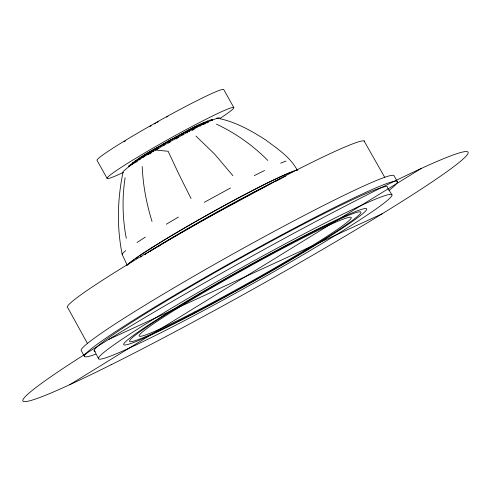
<?xml version="1.0" encoding="UTF-8"?>
<svg xmlns="http://www.w3.org/2000/svg" width="491" height="491" viewBox="0 0 491 491"><rect width="100%" height="100%" fill="white"/><g stroke="black" fill="none" stroke-linecap="round" stroke-linejoin="round"><path stroke-width="0.74" d="M125.101 177.717C122.05 197.799 122.406 218.385 126.316 238.325M212.051 120.252L212.4 119.559C197.186 123.824 183.536 133.331 169.395 140.408C155.739 148.816 140.401 155.598 128.532 166.394L129.213 166.504M132.275 164.301C143.09 154.475 157.052 148.294 169.487 140.635C182.364 134.19 194.798 125.536 208.65 121.651L208.337 122.277M133.534 163.595C143.992 154.094 157.494 148.122 169.518 140.714C181.971 134.479 194 126.113 207.392 122.357M127.261 265.293L122.198 254.528L122.897 253.141L125.653 250.631M202.611 124.708L204.047 122.916L204.624 123.947M198.99 126.316L200.788 124.352L201.365 125.383M157.924 246.82L159.735 245.432A132.46 7.623 -29.2 0 1 211.916 215.346L271.94 183.106M157.893 246.721L159.735 245.432L149.577 251.582M137.032 242.505L145.361 237.092M140.647 257.063L141.93 256.259M69.765 384.692L421.235 168.474M149.497 153.984L150.725 153.241M144.501 254.657L145.772 253.884M147.042 253.117L148.313 252.349M219.44 117.662C201.899 122.67 186.365 133.454 170.101 141.58C154.413 151.253 136.971 159.004 123.223 171.39C117.355 198.732 116.68 227.057 122.198 254.528M166.308 224.227L178.399 217.09M168.296 143.065L170.26 141.96L169.395 140.408M204.348 202.292L230.506 187.998M178.767 137.284L176.834 138.327L175.968 136.774M192.582 129.986L195.111 128.685L194.246 127.132M275.218 181.431L280.453 178.742M254.313 175.606L264.588 170.518M281.122 178.411L285.823 176.085M108.763 339.41L382.237 213.757M280.637 163.165L286.014 161.091M155.297 150.025L168.137 151.277L178.626 173.673L191.048 198.56M216.709 118.067C234.655 121.283 250.858 130.391 266.012 140.168C277.556 148.908 290.433 157.145 297.325 170.334M216.494 124.155C228.247 129.71 239.399 136.516 249.71 144.434A168.83 137.007 65.4 0 1 267.816 160.428M195.964 136.075L214.561 154.039L232.9 175.686M391.971 194.81A168.075 9.673 -29.2 0 0 168.609 309.938A168.075 9.673 -29.2 0 0 175.103 325.502A168.075 9.673 -29.2 0 0 391.971 194.81L387.559 187.844A168.075 9.673 -29.2 0 0 235.508 260.917A168.075 9.673 -29.2 0 0 95.07 351.403M364.064 140.923L384.815 177.484M397.354 181.621L394.101 175.803A179.209 10.317 -29.2 0 0 233.636 253.589A179.209 10.317 -29.2 0 0 81.175 350.537L84.427 356.356M233.826 107.597L223.743 89.552A72.576 4.18 -29.2 0 0 158.759 121.05A72.576 4.18 -29.2 0 0 97.015 160.311L107.099 178.356M211.713 119.448L212.296 120.479M210.013 119.914L210.596 120.946M207.343 120.946L207.92 121.983M206.484 121.971L207.061 123.008M205.293 122.664L205.803 123.572M203.759 122.523L204.63 124.076M202.943 123.579L203.446 124.481M199.788 124.966L200.291 125.868M199.358 124.604L200.224 126.156M196.781 126.242L197.357 127.279M195.909 126.795L196.418 127.703M192.122 128.55L192.988 130.103M191.41 129.023L192.165 130.385M188.55 130.06L189.416 131.606M186.93 131.214L187.513 132.245M186.39 131.6L187.151 132.957M182.406 133.294L183.272 134.847M181.339 134.16L181.915 135.197M180.976 134.454L181.738 135.811M175.477 137.333L176.343 138.879M175.312 137.517L176.066 138.873M169.487 140.635L170.064 141.672M163.755 143.967L164.264 144.876M163.528 144.004L164.104 145.035M162.846 144.102L163.712 145.655M158.157 147.196L158.912 148.552M157.734 147.343L158.311 148.374M156.488 147.766L157.353 149.319M152.861 150.32L153.615 151.682M152.259 150.571L152.836 151.609M150.473 151.32L151.338 152.873M147.994 153.266L148.755 154.622M147.226 153.615L147.809 154.653M144.949 154.659L145.526 155.696M143.685 155.96L144.188 156.862M142.771 156.402L143.347 157.433M140.052 157.715L140.635 158.753M140.033 158.329L140.536 159.231M138.996 158.851L139.573 159.888M137.13 160.324L137.64 161.226M135.909 160.41L136.774 161.962M135.995 160.913L136.572 161.95M132.613 162.674L133.19 163.706M130.25 164.454L130.827 165.485M128.875 165.7L129.458 166.737M87.496 343.547L67.844 307.814A170.303 9.802 -29.2 0 1 210.08 216.421A170.303 9.802 -29.2 0 1 364.678 141.758M94.229 350.138L98.482 358.688M152.038 221.484C146.502 203.667 142.979 185.181 142.2 166.523M126.739 265.41A99.225 5.714 -29.2 0 1 210.436 213.155A99.225 5.714 -29.2 0 1 297.871 169.855M232.697 203.943A99.317 5.72 -29.2 0 1 234.029 203.225M247.415 196.112A99.317 5.72 -29.2 0 1 248.734 195.418M128.673 264.152A97.445 5.61 -29.2 0 1 133.834 259.899M135.86 258.426A97.445 5.61 -29.2 0 1 138.677 256.455M139.91 255.608A97.445 5.61 -29.2 0 1 142.543 253.835M143.09 253.473A97.445 5.61 -29.2 0 1 287.468 173.771M288.248 173.446A97.445 5.61 -29.2 0 1 292.323 171.875M144.495 254.712A106.854 6.15 -29.2 0 1 146.49 253.436M148.546 252.135A106.854 6.15 -29.2 0 1 280.521 178.785M124.088 141.758A65.892 3.793 -29.2 0 1 125.377 140.966M149.927 126.475A65.892 3.793 -29.2 0 1 151.197 125.757M154.401 123.941A65.892 3.793 -29.2 0 1 155.69 123.216M156.979 122.492A65.892 3.793 -29.2 0 1 158.268 121.768M166.652 117.128A65.892 3.793 -29.2 0 1 167.928 116.428M123.333 172.402A72.576 4.18 -29.2 0 1 125.438 164.663A72.576 4.18 -29.2 0 1 212.407 116.048A72.576 4.18 -29.2 0 1 220.318 118.19M95.806 354.152A179.209 10.317 -29.2 0 1 236.656 259.536A179.209 10.317 -29.2 0 1 388.94 190.44M260.402 259.653L242.272 269.669A132.46 7.623 -29.2 0 0 129.704 340.57A132.46 7.623 -29.2 0 0 230.058 293.845L248.182 283.835A132.46 7.623 -29.2 0 0 359.915 214.076A132.46 7.623 -29.2 0 0 278.151 250.06L260.402 259.653M178.313 321.642A139.137 8.009 -29.2 0 0 366.532 209.798A139.137 8.009 -29.2 0 0 190.846 298.81A139.137 8.009 -29.2 0 0 178.313 321.642M194.565 311.975A121.43 6.991 -29.2 0 0 351.249 217.55A121.43 6.991 -29.2 0 0 189.87 300.725A121.43 6.991 -29.2 0 0 194.565 311.975M111.144 364.745A254.946 14.675 -29.2 0 0 466.45 155.715A254.946 14.675 -29.2 0 0 158.906 309.287A254.946 14.675 -29.2 0 0 111.144 364.745"/></g></svg>
